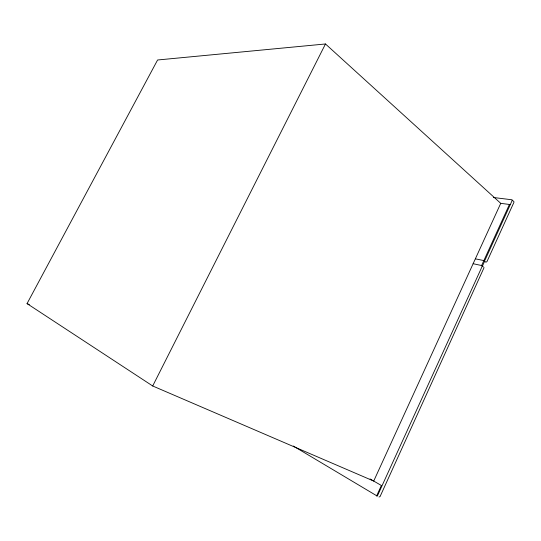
<?xml version="1.0" encoding="UTF-8"?>
<svg xmlns="http://www.w3.org/2000/svg" width="541" height="541" viewBox="0 0 541 541"><rect width="100%" height="100%" fill="white"/><g stroke="black" fill="none" stroke-linecap="round" stroke-linejoin="round"><path stroke-width="0.81" d="M493.399 197.492L511.8 199.764L512.144 200.555L485.054 260.038L484.073 260.634L475.356 258.821M484.067 267.592L380.059 496.57L378.998 497.017M376.597 495.989L381.378 485.493L370.064 478.941M509.426 204.464L481.605 265.53L483.444 266.997M482.396 266.158L484.641 261.222M500.736 203.335L373.716 481.057L152.697 385.983L27.05 303.602L157.593 59.99L325.479 43.97L500.736 203.335L510.312 204.579M152.697 385.983L325.479 43.97M486.129 262.115L486.954 261.621L513.923 202.354L513.923 201.651L512.178 200.035M473.125 263.71L481.821 265.577L482.139 266.442L377.307 496.124L293.296 446.034M27.05 303.602L29.356 304.651M483.857 260.586L485.69 262.067"/></g></svg>
